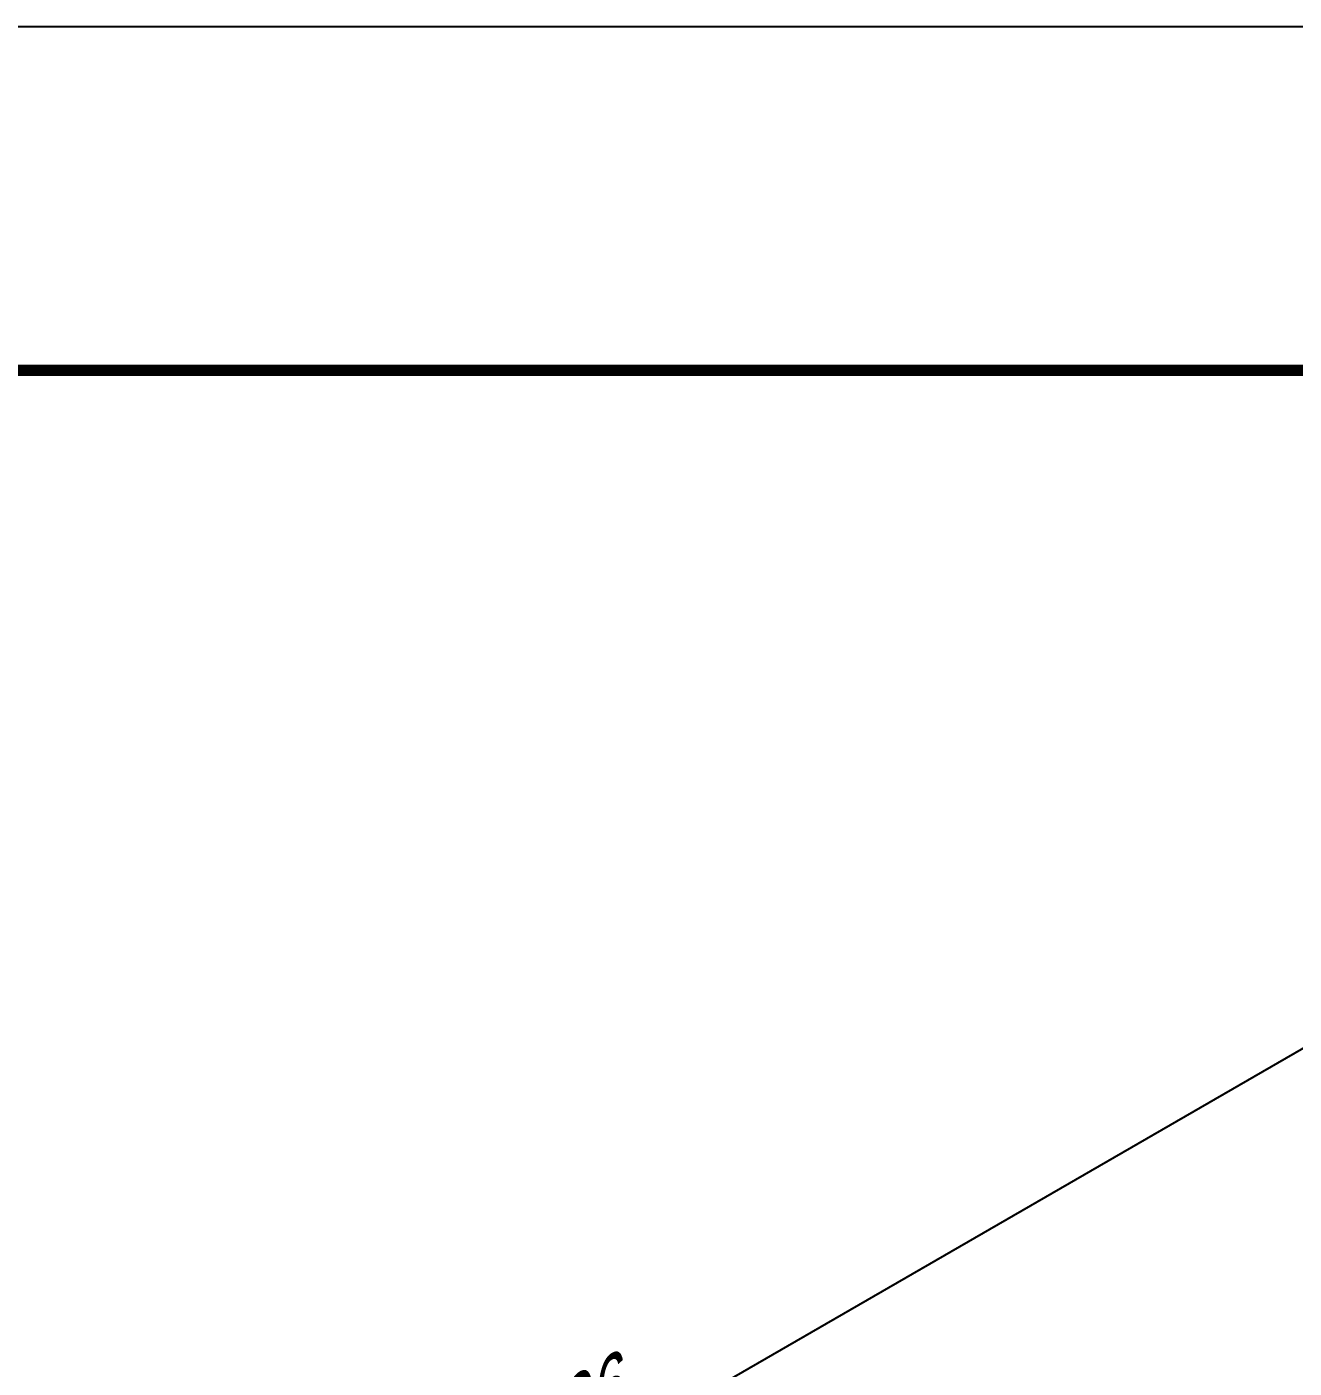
# Model space of a CAD drawing. Header units: millimetres. Extents: x 0 to 594, y 0 to 420.
# Drawn here: x 73.2 to 128.6, y 361.4 to 420 of the extents above; entities that cross this region are included whole.
import ezdxf

# ---------------------------------------------------------------- set-up
doc = ezdxf.new("R2010")
doc.units = ezdxf.units.MM
doc.header["$LTSCALE"] = 0.25
doc.layers.add('치수', color=1, linetype='Continuous')
doc.styles.add('AdskIsoMetric', font='arial.ttf', dxfattribs={"width": 0.8, "height": 2.5})
doc.styles.add('AdskIsoMetric30', font='arial.ttf', dxfattribs={"width": 0.8, "oblique": 30, "height": 2.5})
doc.dimstyles.new('AdskIsoMetric', dxfattribs={"dimtxt": 2.5, "dimasz": 2.5, "dimexe": 1, "dimexo": 2, "dimgap": 0.8, "dimtad": 1, "dimdec": 0, "dimrnd": 1, "dimzin": 0, "dimdsep": 46, "dimtxsty": 'AdskIsoMetric', "dimcen": 0, "dimclrt": 7, "dimadec": 0, "dimazin": 0, "dimtfac": 1, "dimtdec": 0, "dimtmove": 1, "dimatfit": 3, "dimfxl": 0, "dimfrac": 2, "dimtolj": 1, "dimtzin": 0, "dimarcsym": 0})

# ---------------------------------------------------------------- blocks, each defined once
blk = doc.blocks.new('*D36')
at = {"layer": 'Defpoints', "color": 0}
for p in [(155.067, 390.475), (155.067, 375.475), (37.569, 307.638)]:
    blk.add_point(p, dxfattribs=at)
at = {"layer": '치수', "color": 0, "lineweight": -2}
for p, q in [((155.067, 377.785), (155.067, 391.63)), ((39.734, 323.888), (152.902, 389.225)), ((37.569, 309.947), (37.569, 323.793))]:
    blk.add_line(p, q, dxfattribs=at)
at = {"layer": '치수', "color": 0}
for points in [[(152.693, 389.586), (153.11, 388.864), (155.067, 390.475)], [(39.526, 324.249), (39.942, 323.527), (37.569, 322.638)]]:
    blk.add_solid(points, dxfattribs=at)
at = {"layer": '치수', "color": 7, "insert": (96.098, 359.046), "char_height": 2.5, "attachment_point": 5, "rotation": 30, "style": 'AdskIsoMetric30'}
blk.add_mtext('\\A1;4196', dxfattribs=at)

msp = doc.modelspace()

# ---------------------------------------------------------------- linework, layer by layer
msp.add_lwpolyline([(0, 0), (594, 0), (594, 420), (0, 420)], close=True)
at = {"const_width": 0.5}
msp.add_lwpolyline([(15, 15), (579, 15), (579, 405), (15, 405)], close=True, dxfattribs=at)

# ---------------------------------------------------------------- dimensions: what is measured, and where the dimension line sits
at = {"layer": '치수'}
dim = msp.add_linear_dim(base=(155.0668, 390.4753), p1=(37.5689, 307.6379), p2=(155.0668, 375.4753), angle=30, text='4196', dimstyle='AdskIsoMetric', override={"dimtad": 0, "dimlfac": 30.926765, "dimtxsty": 'AdskIsoMetric30', "dimse1": 0, "dimse2": 0, "dimsd1": 0, "dimsd2": 0, "dimtmove": 1}, dxfattribs=at)
dim.commit()
dim.dimension.update_dxf_attribs({"geometry": '*D36', "text_midpoint": (96.0979, 359.0465), "dimtype": 160})

doc.saveas('drawing.dxf')
